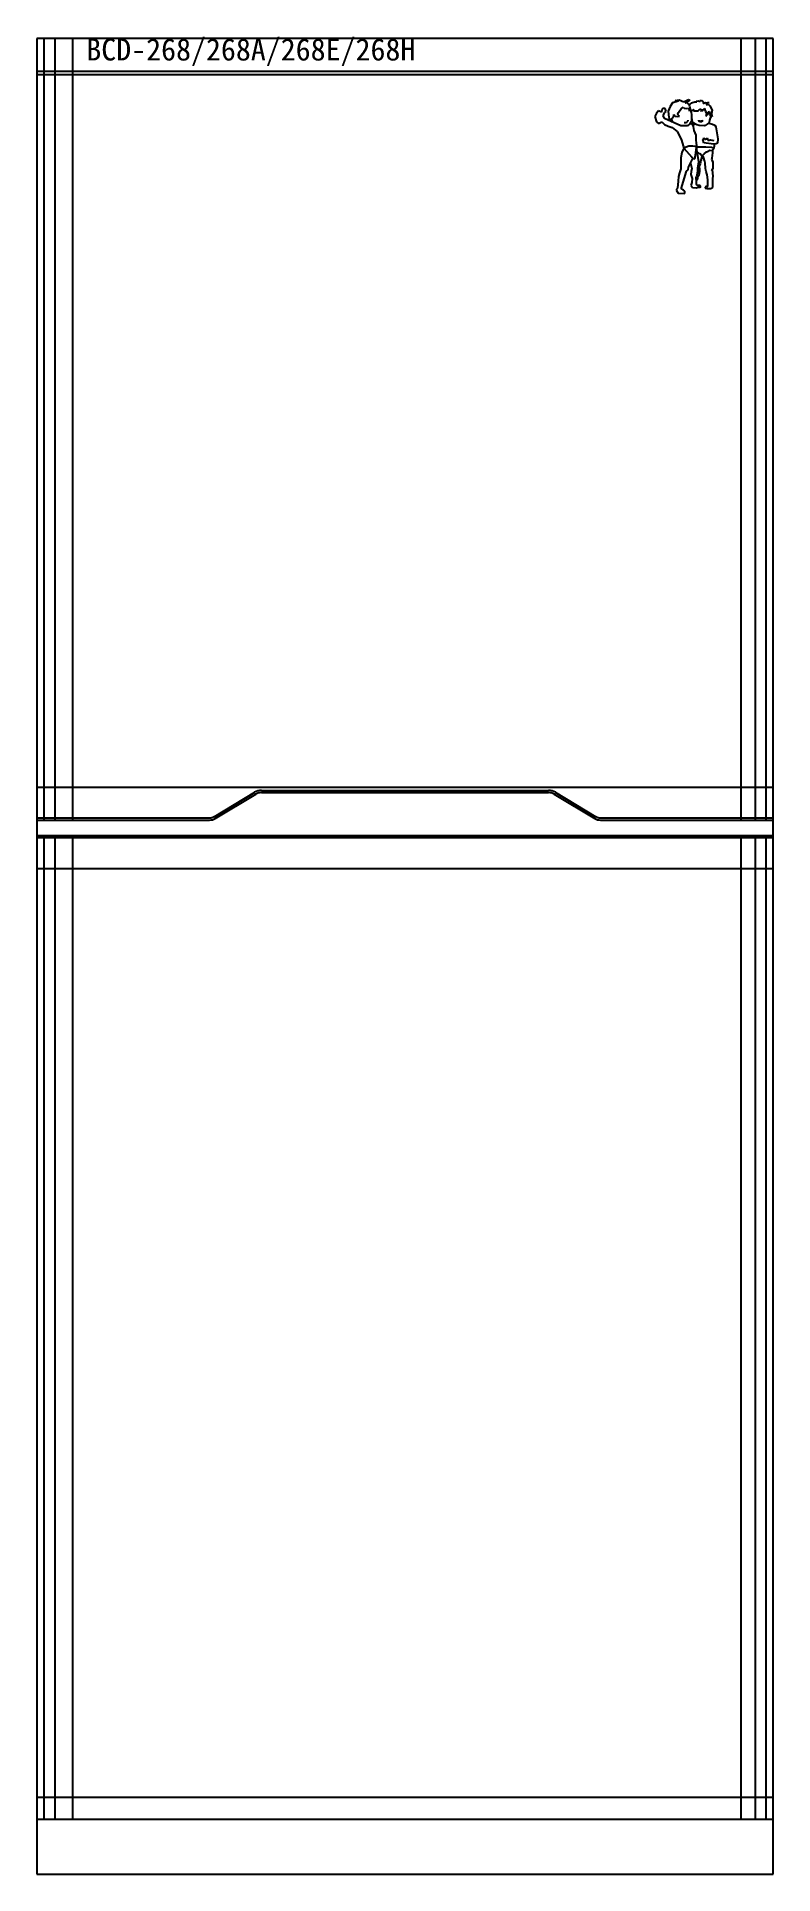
# Model space of a CAD drawing. Header units: millimetres. Extents: x 0 to 670, y 0 to 1672.
import ezdxf

# ---------------------------------------------------------------- set-up
doc = ezdxf.new("R2010")
doc.units = ezdxf.units.MM

msp = doc.modelspace()

# ---------------------------------------------------------------- linework, layer by layer
at = {"color": 7}
for p, q in [((0, 1670), (0, 0)), ((670, 1670), (0, 1670)), ((6.5, 1670), (6.5, 959)), ((16.3, 1670), (16.3, 959)), ((32.5, 1670), (32.5, 959)), ((640.6, 1670), (640.6, 959)), ((653.6, 1670), (653.6, 959)), ((663.4, 1670), (663.4, 959)), ((670, 0), (670, 1670)), ((670, 1640), (0, 1640)), ((670, 1637), (0, 1637)), ((568.5, 1605.5), (568.3, 1603.1)), ((569.5, 1606.2), (568.5, 1605.5)), ((571.8, 1606.2), (569.5, 1606.2)), ((572.6, 1603.5), (571.8, 1606.2)), ((576.1, 1608.1), (574.5, 1603.9)), ((578.4, 1611.6), (576.1, 1608.1)), ((583.8, 1613.1), (578.4, 1611.6)), ((580.7, 1613.5), (584.5, 1614.3)), ((583.8, 1613.1), (580.7, 1613.5)), ((584.5, 1614.3), (588.8, 1612.3)), ((585, 1604.4), (586.3, 1605.9)), ((586.3, 1605.9), (588, 1607.4)), ((588, 1607.4), (589.1, 1606.6)), ((588.8, 1612.3), (593, 1614.6)), ((589.1, 1606.6), (590.7, 1606.2)), ((594.2, 1613.9), (589.9, 1611.2)), ((591.7, 1611.4), (589.9, 1611.2)), ((590.7, 1606.2), (592.2, 1606.5)), ((592.3, 1611), (591.7, 1611.4)), ((592.2, 1606.5), (593.5, 1605.5)), ((593.2, 1610.4), (592.3, 1611)), ((593, 1614.6), (594.2, 1613.9)), ((593.7, 1609.4), (593.2, 1610.4)), ((593.5, 1605.5), (593.7, 1603.9)), ((594.1, 1607.9), (593.7, 1609.4)), ((593.7, 1603.9), (594.7, 1605.7)), ((593.9, 1609.6), (595.5, 1611.4)), ((594.7, 1605.7), (594.1, 1607.9)), ((595.7, 1602.7), (594.7, 1605.7)), ((595.5, 1611.4), (598.6, 1612.5)), ((596.6, 1604.7), (597.3, 1605.2)), ((597.3, 1605.2), (597.6, 1605.4)), ((597.8, 1605.5), (597.6, 1604.4)), ((597.6, 1605.4), (597.8, 1605.5)), ((598.6, 1612.5), (600.4, 1612.3)), ((599.8, 1613.1), (601.6, 1613.3)), ((600.4, 1612.3), (599.8, 1613.1)), ((601.6, 1613.3), (602.9, 1612.5)), ((601.8, 1604.2), (602.6, 1605)), ((602.6, 1605), (603.6, 1605.7)), ((602.9, 1612.5), (603.1, 1613.7)), ((603.1, 1613.7), (604.7, 1613.5)), ((603.6, 1605.7), (604.4, 1605.7)), ((604.4, 1605.7), (604.4, 1604.9)), ((604.4, 1604.9), (604.4, 1604.5)), ((604.7, 1613.5), (606.1, 1612.3)), ((605.9, 1604.4), (606.3, 1604.9)), ((606.1, 1612.3), (606.3, 1611)), ((606.3, 1611), (608.4, 1611.9)), ((606.3, 1604.9), (606.6, 1605.4)), ((606.6, 1605.4), (607.1, 1606)), ((607.1, 1606), (607.9, 1606.2)), ((607.9, 1606.2), (607.9, 1605.2)), ((607.9, 1605.2), (608.4, 1603.7)), ((608.4, 1611.9), (611.6, 1611.6)), ((610.2, 1611.4), (609, 1609.6)), ((609, 1609.6), (610.8, 1610.2)), ((611.6, 1611.6), (610.2, 1611.4)), ((610.8, 1610.2), (612.3, 1608.8)), ((612.3, 1608.8), (614.5, 1604.9)), ((614.5, 1604.9), (613.7, 1601.8)), ((563.7, 1602.1), (562.4, 1599.1)), ((562.4, 1599.1), (563.7, 1594.2)), ((565.6, 1604.3), (563.7, 1602.1)), ((563.7, 1594.2), (565.6, 1592.7)), ((568.3, 1603.1), (565.6, 1604.3)), ((565.6, 1592.7), (568.7, 1594.2)), ((568.7, 1594.2), (571, 1591.9)), ((569.9, 1600), (571.4, 1602.7)), ((571, 1597.3), (569.9, 1600)), ((585.9, 1590.6), (571, 1597.3)), ((571, 1591.9), (574.5, 1590.4)), ((571.4, 1602.7), (572.6, 1603.5)), ((574.5, 1603.9), (574.9, 1598.1)), ((574.5, 1590.4), (578, 1589.2)), ((574.9, 1598.1), (577.6, 1594.2)), ((577.3, 1597), (578.3, 1597.9)), ((578.5, 1594), (577.3, 1597)), ((578, 1589.2), (582.5, 1585.4)), ((578.3, 1597.9), (579.5, 1599.6)), ((579.5, 1599.6), (579.7, 1600.8)), ((579.7, 1600.8), (580.7, 1599.5)), ((580.7, 1599.5), (582.6, 1599)), ((582.6, 1599), (584.8, 1599.3)), ((583.3, 1601.4), (583.7, 1602.7)), ((583.4, 1600.4), (583.3, 1601.4)), ((584.8, 1599.3), (583.4, 1600.4)), ((583.7, 1602.7), (585, 1604.4)), ((591.9, 1590.7), (585.9, 1590.6)), ((589.1, 1593.5), (590.4, 1593.5)), ((590.4, 1593.5), (591.3, 1593.8)), ((591.3, 1593.8), (591.8, 1594.2)), ((591.8, 1594.2), (592.3, 1594.7)), ((594, 1592.3), (591.9, 1590.7)), ((592.3, 1594.7), (592.5, 1595.3)), ((592.5, 1595.3), (592.5, 1595.6)), ((595.8, 1595.2), (594, 1592.3)), ((594.5, 1592.5), (596.1, 1592.7)), ((595.3, 1604.4), (596.6, 1604.7)), ((595.8, 1601), (595.7, 1602.7)), ((596, 1598.9), (595.8, 1601)), ((595.8, 1595.2), (596, 1597.5)), ((597.2, 1591.5), (595.9, 1591)), ((596, 1597.5), (596, 1598.9)), ((596.6, 1593.5), (596.1, 1596.9)), ((596.1, 1592.7), (597.1, 1592.3)), ((600.4, 1591.4), (596.6, 1593.5)), ((597.1, 1592.3), (598.7, 1592.3)), ((598.8, 1592.3), (597.2, 1591.5)), ((597.2, 1591.4), (597.2, 1589.9)), ((597.2, 1589.9), (597.9, 1586.3)), ((597.6, 1604.4), (597.3, 1604.2)), ((597.3, 1604.2), (598.5, 1604.2)), ((598.5, 1604.2), (601.8, 1604.2)), ((602.7, 1590.8), (600.4, 1591.4)), ((602.4, 1595.3), (602.4, 1595.7)), ((602.5, 1594.8), (602.4, 1595.3)), ((602.5, 1595.3), (603.1, 1594.9)), ((603, 1594.2), (602.5, 1594.8)), ((607.2, 1590.7), (602.7, 1590.8)), ((604.9, 1594.2), (603, 1594.2)), ((603.1, 1594.9), (604.5, 1595)), ((604.4, 1604.5), (603.9, 1604.4)), ((603.9, 1604.4), (604.1, 1604.2)), ((604.1, 1604.2), (605.9, 1604.4)), ((604.5, 1595), (605.1, 1595.2)), ((605.4, 1594.7), (604.9, 1594.2)), ((605.1, 1595.2), (605.8, 1595.3)), ((605.8, 1595.3), (605.4, 1594.7)), ((608.2, 1591), (607.2, 1590.7)), ((610, 1592), (608.2, 1591)), ((608.4, 1603.7), (609.2, 1602.1)), ((608.7, 1599.4), (609.4, 1600.1)), ((608.9, 1599.9), (608.7, 1599.4)), ((609.4, 1601.7), (608.9, 1600.6)), ((608.9, 1600.6), (608.9, 1599.9)), ((609.2, 1602.1), (609.4, 1601.7)), ((609.4, 1600.1), (610.1, 1600.6)), ((611.2, 1592.9), (610, 1592)), ((610.1, 1600.6), (610.6, 1601.4)), ((610.6, 1601.4), (611.1, 1602.4)), ((611.1, 1603.4), (612.1, 1603.6)), ((611.1, 1602.4), (611.1, 1603.4)), ((611.6, 1593.5), (611.2, 1592.9)), ((611.2, 1592.9), (614.8, 1592.1)), ((612.1, 1595.7), (611.6, 1593.5)), ((612.1, 1603.6), (612.1, 1601.6)), ((612.1, 1601.6), (612.9, 1600.1)), ((612.9, 1598.6), (612.1, 1595.7)), ((613.3, 1599.6), (612.9, 1601.2)), ((612.9, 1601.2), (612.9, 1601.2)), ((612.9, 1601.2), (612.9, 1598.6)), ((612.9, 1600.1), (613.7, 1599.2)), ((613.9, 1599), (613.3, 1599.6)), ((613.7, 1601.8), (614.1, 1599.6)), ((614.5, 1598.8), (613.9, 1599)), ((614.1, 1599.6), (614.5, 1598.8)), ((614.8, 1592.1), (616.9, 1591.1)), ((616.9, 1591.1), (617.7, 1589.8)), ((617.7, 1589.8), (619.6, 1578.7)), ((582.5, 1585.4), (586.1, 1578.4)), ((586.1, 1578.4), (588.4, 1571.5)), ((588.4, 1571.5), (589, 1568.7)), ((593.2, 1572), (589.4, 1570.4)), ((596.7, 1572), (593.2, 1572)), ((598.7, 1571.7), (596.7, 1572)), ((597.9, 1586.3), (598.6, 1584.1)), ((598.6, 1584.1), (599.5, 1582.2)), ((600.3, 1571.7), (598.7, 1571.7)), ((599.5, 1582.2), (599.5, 1581.7)), ((599.5, 1581.7), (599.5, 1577.8)), ((599.5, 1577.8), (599.8, 1574.7)), ((599.8, 1574.7), (600.2, 1572.8)), ((600.2, 1572.8), (600.3, 1571.7)), ((600.2, 1571.2), (600.3, 1571.8)), ((600.3, 1571.8), (600.2, 1568.6)), ((600.3, 1571.8), (600.3, 1571.8)), ((600.6, 1571.6), (603.2, 1571.6)), ((603.2, 1571.6), (608.7, 1571.4)), ((606, 1578.2), (606.7, 1579.3)), ((606.7, 1575.2), (606, 1578.2)), ((606.7, 1579.3), (606.8, 1579.7)), ((615.6, 1574), (606.7, 1575.2)), ((606.8, 1579.7), (607.6, 1578.2)), ((607.6, 1578.2), (608.4, 1578.4)), ((608.4, 1578.4), (609, 1578.7)), ((608.7, 1571.4), (614.4, 1571.1)), ((609, 1578.7), (609.5, 1579.3)), ((609.5, 1579.3), (609.9, 1579.3)), ((609.9, 1579.3), (610.5, 1577.6)), ((610.5, 1577.6), (612.1, 1577.6)), ((612.1, 1577.6), (612.3, 1577.8)), ((612.3, 1577.8), (612.9, 1577.8)), ((612.9, 1577.8), (614.1, 1577.6)), ((614.1, 1577.6), (614.4, 1577.4)), ((614.4, 1577.4), (616.1, 1577.1)), ((618.1, 1574.1), (615.6, 1574)), ((616.2, 1571.8), (615.6, 1569.2)), ((616.4, 1573.8), (616.2, 1571.8)), ((619.2, 1574.9), (618.1, 1574.1)), ((619.6, 1578.7), (619.2, 1574.9)), ((586.9, 1566.2), (586, 1561.6)), ((586, 1561.6), (586, 1551.5)), ((588.7, 1570.1), (586.9, 1566.2)), ((589.4, 1570.4), (588.6, 1570.2)), ((588.6, 1570.2), (595.9, 1562.1)), ((592.8, 1553.1), (596.4, 1560.3)), ((594.6, 1556.7), (596, 1551.8)), ((595.9, 1562.1), (596.3, 1561.1)), ((596.3, 1561.1), (598.7, 1560.4)), ((598.7, 1560.4), (599.3, 1564)), ((599.3, 1564), (599.7, 1566.4)), ((599.7, 1566.4), (600.2, 1571.2)), ((600.2, 1568.6), (600.8, 1565.5)), ((601.2, 1566.6), (600.6, 1567.2)), ((600.8, 1565.5), (601.9, 1557.8)), ((601.9, 1557.8), (601.1, 1552.1)), ((602.2, 1565.7), (601.2, 1566.6)), ((603.1, 1565.2), (602.2, 1565.7)), ((603.5, 1555.9), (602.7, 1553.9)), ((603.7, 1564.8), (603.1, 1565.2)), ((604.2, 1559.3), (603.5, 1555.9)), ((605, 1563.1), (603.7, 1564.8)), ((605.2, 1563.4), (604.2, 1559.3)), ((605.3, 1563.2), (605, 1563.1)), ((605.2, 1559.7), (605, 1559.5)), ((606.9, 1564.9), (605.3, 1563.2)), ((606.6, 1562.2), (605.5, 1563.2)), ((606.9, 1561.3), (606.6, 1562.2)), ((607.2, 1565.3), (606.9, 1564.9)), ((607.4, 1559.1), (606.9, 1561.3)), ((608.3, 1566.2), (607.2, 1565.3)), ((607.8, 1558.4), (607.4, 1559.1)), ((608.2, 1556.6), (607.8, 1558.4)), ((608.4, 1552.1), (608.2, 1556.6)), ((610.1, 1566.8), (608.3, 1566.2)), ((612.2, 1568.1), (610.1, 1566.8)), ((614.4, 1567.7), (612.2, 1568.1)), ((614.1, 1560.9), (613.9, 1560)), ((613.9, 1560), (614.1, 1559.3)), ((614.3, 1563.8), (614.1, 1560.9)), ((614.1, 1559.3), (614.9, 1557.8)), ((614.8, 1565.8), (614.3, 1563.8)), ((614.4, 1571.1), (614.8, 1570.1)), ((615.6, 1569.2), (614.4, 1567.7)), ((614.8, 1570.1), (615.8, 1570.1)), ((614.8, 1567.8), (614.8, 1565.8)), ((614.9, 1557.8), (615.1, 1556.2)), ((615.1, 1556.2), (615.1, 1554.7)), ((615.1, 1554.7), (615.1, 1552.1)), ((583.6, 1540.2), (582.9, 1534)), ((583.7, 1544.4), (583.6, 1540.2)), ((584.8, 1547.8), (583.7, 1544.4)), ((586, 1551.5), (584.8, 1547.8)), ((586.3, 1533.3), (591.2, 1549.4)), ((591.2, 1549.4), (592.5, 1550.4)), ((592.5, 1550.4), (592.8, 1553.1)), ((595.3, 1548.9), (595.1, 1546.4)), ((595.1, 1546.4), (596.1, 1542.6)), ((596, 1539.1), (595.1, 1536.4)), ((596, 1551.8), (595.3, 1548.9)), ((596.1, 1542.6), (596, 1539.1)), ((600, 1543.3), (600.1, 1544.1)), ((600, 1542.7), (600, 1543.3)), ((600, 1542.2), (600, 1542.7)), ((600.2, 1540.4), (600, 1542.2)), ((601.1, 1549), (600.1, 1544.1)), ((600.3, 1537.6), (600.2, 1540.4)), ((601.1, 1542.1), (600.5, 1541)), ((601.1, 1552.1), (601.1, 1549)), ((601.7, 1544.6), (601.1, 1543.7)), ((601.1, 1543.7), (601.1, 1543.7)), ((601.1, 1543.7), (601.1, 1542.1)), ((602.3, 1545.5), (601.7, 1544.6)), ((602.6, 1547.5), (602.3, 1545.5)), ((602.9, 1549), (602.6, 1547.5)), ((602.7, 1553.9), (602.9, 1550.9)), ((602.9, 1550.9), (602.9, 1549)), ((608.7, 1550.2), (608.4, 1552.1)), ((609.1, 1549.1), (608.7, 1550.2)), ((609.6, 1547), (609.1, 1549.1)), ((609.8, 1545.9), (609.6, 1547)), ((610.5, 1541.4), (609.8, 1545.9)), ((610.6, 1537.3), (610.5, 1541.4)), ((614.7, 1551.1), (614, 1550.2)), ((614, 1550), (614.3, 1550.4)), ((614, 1550.2), (614, 1550)), ((614.3, 1550.4), (615.1, 1544.9)), ((615.1, 1552.1), (614.7, 1551.1)), ((615.1, 1544.9), (614.8, 1542.6)), ((614.8, 1542.6), (614.8, 1534.6)), ((582, 1533), (581.9, 1531.8)), ((581.9, 1531.8), (583.6, 1529.3)), ((582.9, 1534), (582, 1533)), ((583.6, 1529.3), (589.7, 1529)), ((588.5, 1531.9), (586.3, 1533.3)), ((589.6, 1531), (588.5, 1531.9)), ((589.7, 1529), (589.6, 1531)), ((595.1, 1536.4), (595.5, 1535.6)), ((595.5, 1535.6), (596.5, 1534.4)), ((596.5, 1534.4), (599.8, 1534.2)), ((599.8, 1534.2), (600.7, 1534.5)), ((600.8, 1536.2), (600.3, 1537.6)), ((600.7, 1534.5), (601, 1534.7)), ((601.3, 1536.2), (600.8, 1536.2)), ((601, 1534.7), (603.2, 1534.9)), ((603.5, 1536.2), (601.3, 1536.2)), ((603.2, 1534.9), (604.2, 1535.2)), ((604.2, 1535.2), (603.5, 1536.2)), ((608.2, 1534.8), (608.1, 1534.4)), ((608.1, 1534.4), (608.2, 1533.8)), ((608.3, 1535.1), (608.2, 1534.8)), ((608.2, 1533.8), (608.5, 1533.8)), ((608.6, 1535.3), (608.3, 1535.1)), ((608.5, 1533.8), (609.2, 1533.8)), ((609.5, 1535.3), (608.6, 1535.3)), ((609.2, 1533.8), (610, 1533.4)), ((609.5, 1535.3), (610.1, 1535.3)), ((610, 1533.4), (610.7, 1533.7)), ((610.1, 1535.3), (610.5, 1535.4)), ((610.5, 1535.4), (610.6, 1536)), ((610.6, 1537), (610.6, 1537.3)), ((610.6, 1536.6), (610.6, 1537)), ((610.6, 1536), (610.6, 1536.6)), ((610.7, 1533.7), (611.4, 1533.7)), ((611.4, 1533.7), (611.8, 1533.7)), ((611.8, 1533.7), (612.6, 1533.6)), ((612.6, 1533.6), (613.5, 1533.6)), ((614.8, 1534.6), (613.5, 1533.6)), ((0, 989), (670, 989)), ((161.3, 962.1), (198.3, 984.3)), ((162.4, 960.4), (199.3, 982.6)), ((204.4, 986), (465.6, 986)), ((204.4, 984), (465.6, 984)), ((470.7, 982.6), (507.6, 960.4)), ((471.7, 984.3), (508.7, 962.1)), ((0, 961), (157.2, 961)), ((0, 959), (157.2, 959)), ((512.8, 961), (670, 961)), ((512.8, 959), (670, 959)), ((0, 945), (670, 945)), ((0, 943), (670, 943)), ((6.5, 945), (6.5, 50)), ((16.3, 945), (16.3, 50)), ((32.5, 945), (32.5, 50)), ((640.6, 945), (640.6, 50)), ((653.6, 945), (653.6, 50)), ((663.4, 945), (663.4, 50)), ((0, 915), (670, 915)), ((0, 70), (670, 70)), ((0, 50), (670, 50)), ((0, 0), (670, 0))]:
    msp.add_line(p, q, dxfattribs=at)
for centre, radius, start, end in [((204.4, 974), 12, 90, 120.9638), ((204.4, 974), 10, 90, 120.9638), ((465.6, 974), 12, 59.0362, 90), ((465.6, 974), 10, 59.0362, 90), ((157.2, 969), 8, 270, 300.9638), ((157.2, 969), 10, 270, 300.9638), ((512.8, 969), 10, 239.0362, 270), ((512.8, 969), 8, 239.0362, 270)]:
    msp.add_arc(centre, radius, start, end, dxfattribs=at)

# ---------------------------------------------------------------- texts
at = {"color": 7, "insert": (45.1, 1670), "char_height": 20, "width": 345.14, "attachment_point": 1}
msp.add_mtext('\\f仿宋_GB2312|b0|i0|c134|p49;BCD-268/268A/268E/268H', dxfattribs=at)

doc.saveas('drawing.dxf')
